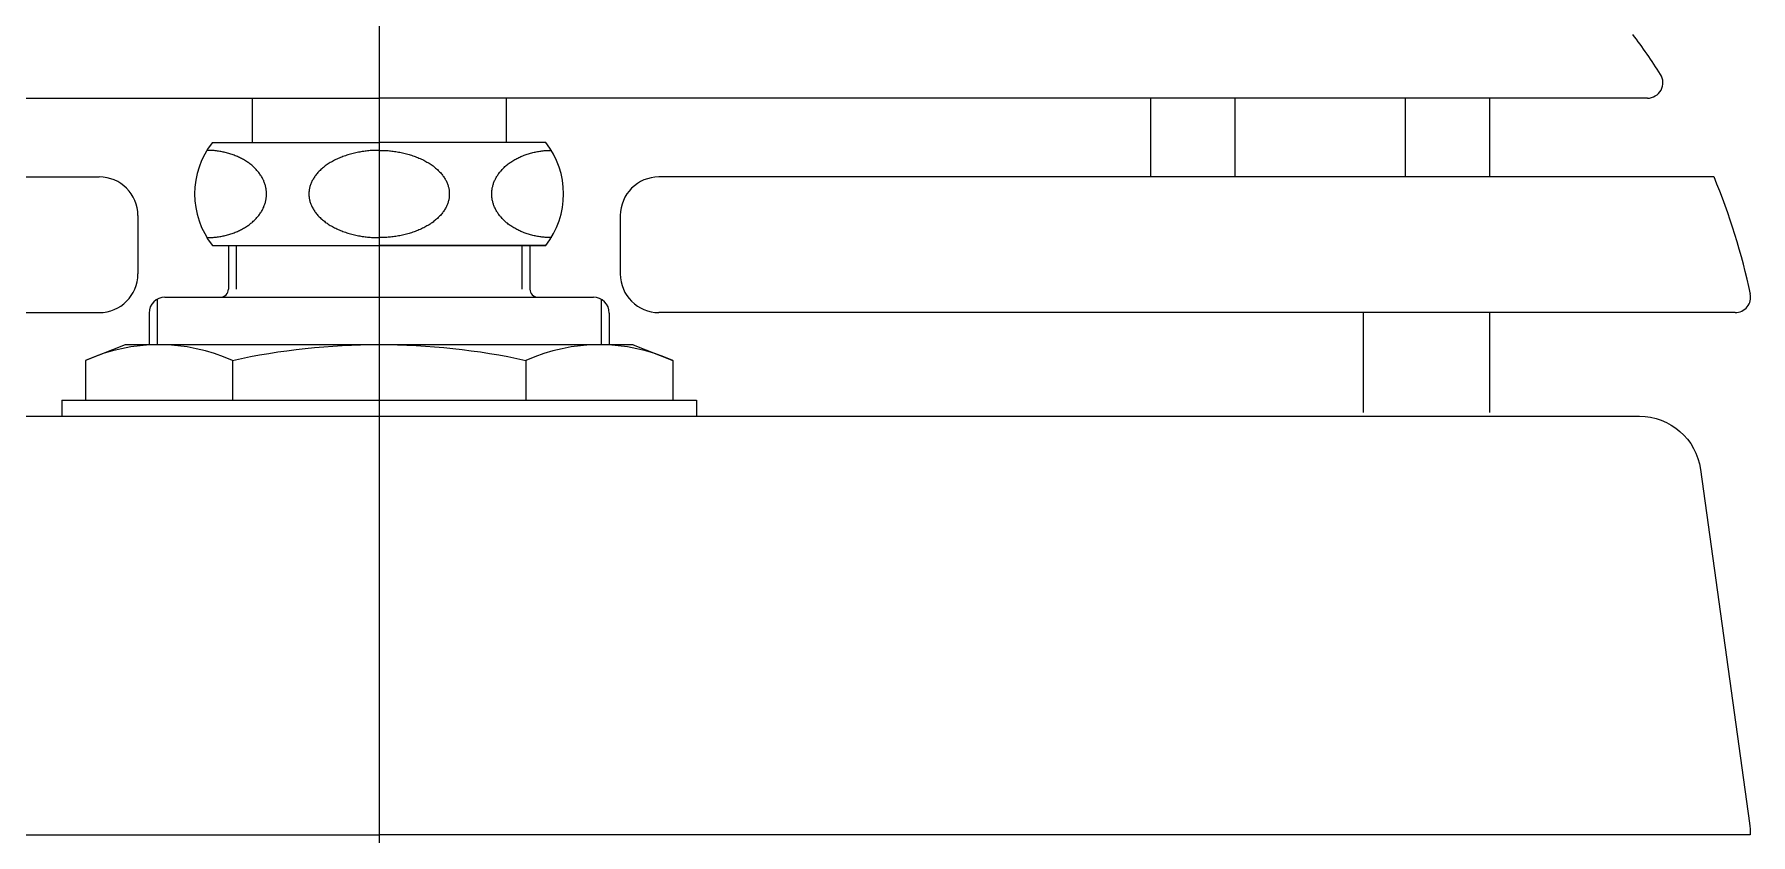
# Model space of a CAD drawing. Header units: millimetres. Extents: x 0 to 3800, y -67 to 2530.
# Drawn here: x 3320.9 to 3542.9, y 573.7 to 677.2 of the extents above; entities that cross this region are included whole.
import ezdxf
from ezdxf.lldxf.tags import DXFTag

# ---------------------------------------------------------------- set-up
doc = ezdxf.new("R2010")
doc.units = ezdxf.units.MM
for name, color, linetype in [('내부선 및 부속', 4, 'Continuous'), ('외형선', 3, 'Continuous'), ('중심선', 1, 'DASHED')]:
    doc.layers.add(name, color=color, linetype=linetype)
tags = doc.linetypes.add('DASHDOT', pattern=[70, 31, -13, 13, -13]).pattern_tags.tags
tags[10:11] = [DXFTag(74, 4), DXFTag(75, 0), DXFTag(340, '0'), DXFTag(46, 0.0), DXFTag(50, 0.0), DXFTag(44, 0.0), DXFTag(45, 0.0)]
tags[8:9] = [DXFTag(74, 4), DXFTag(75, 0), DXFTag(340, '0'), DXFTag(46, 0.0), DXFTag(50, 0.0), DXFTag(44, 0.0), DXFTag(45, 0.0)]
tags[6:7] = [DXFTag(74, 4), DXFTag(75, 0), DXFTag(340, '0'), DXFTag(46, 0.0), DXFTag(50, 0.0), DXFTag(44, 0.0), DXFTag(45, 0.0)]
tags[4:5] = [DXFTag(74, 4), DXFTag(75, 0), DXFTag(340, '0'), DXFTag(46, 0.0), DXFTag(50, 0.0), DXFTag(44, 0.0), DXFTag(45, 0.0)]
tags = doc.linetypes.add('DASHED', pattern=[25.72, 12.86, -12.86]).pattern_tags.tags
tags[6:7] = [DXFTag(74, 4), DXFTag(75, 0), DXFTag(340, '0'), DXFTag(46, 0.0), DXFTag(50, 0.0), DXFTag(44, 0.0), DXFTag(45, 0.0)]
tags[4:5] = [DXFTag(74, 4), DXFTag(75, 0), DXFTag(340, '0'), DXFTag(46, 0.0), DXFTag(50, 0.0), DXFTag(44, 0.0), DXFTag(45, 0.0)]

msp = doc.modelspace()

# ---------------------------------------------------------------- linework, layer by layer
at = {"layer": '내부선 및 부속', "linetype": 'Continuous'}
for p, q in [((3201.39, 668.94), (3365.48, 668.94)), ((3349.05, 668.94), (3349.05, 663.22)), ((3529.57, 668.94), (3365.48, 668.94)), ((3381.9, 668.94), (3381.9, 663.22)), ((3465.27, 668.94), (3465.27, 658.75)), ((3476.18, 668.94), (3476.18, 658.75)), ((3498.24, 668.94), (3498.24, 658.75)), ((3509.15, 668.94), (3509.15, 658.75)), ((3343.92, 663.22), (3365.48, 663.22)), ((3387.04, 663.22), (3365.48, 663.22)), ((3192.78, 658.75), (3329.27, 658.75)), ((3538.18, 658.75), (3401.68, 658.75)), ((3334.27, 653.75), (3334.27, 646.2)), ((3396.68, 653.75), (3396.68, 646.2)), ((3343.92, 649.87), (3365.48, 649.87)), ((3345.97, 649.87), (3345.97, 644.23)), ((3347, 649.87), (3347, 644.23)), ((3387.04, 649.87), (3365.48, 649.87)), ((3365.48, 649.87), (3387.04, 649.87)), ((3383.96, 649.87), (3383.96, 644.23)), ((3384.98, 649.87), (3384.98, 644.23)), ((3336.74, 642.93), (3336.74, 637.04)), ((3337.76, 643.2), (3393.2, 643.2)), ((3394.22, 642.93), (3394.22, 637.04)), ((3190.03, 641.2), (3329.27, 641.2)), ((3335.71, 641.15), (3335.71, 637.04)), ((3395.25, 641.15), (3395.25, 637.04)), ((3540.92, 641.2), (3401.68, 641.2)), ((3492.79, 641.2), (3492.79, 628.3)), ((3509.15, 641.2), (3509.15, 628.3)), ((3332.63, 637.04), (3327.5, 634.99)), ((3398.33, 637.04), (3332.63, 637.04)), ((3398.33, 637.04), (3403.46, 634.99)), ((3327.5, 634.99), (3327.5, 629.86)), ((3346.49, 634.99), (3346.49, 629.86)), ((3384.47, 634.99), (3384.47, 629.86)), ((3403.46, 634.99), (3403.46, 629.86)), ((3324.42, 629.86), (3324.42, 627.8)), ((3324.42, 629.86), (3406.54, 629.86)), ((3406.54, 629.86), (3406.54, 627.8))]:
    msp.add_line(p, q, dxfattribs=at)
at = {"layer": '내부선 및 부속', "linetype": 'Continuous', "flags": 128}
for points in [[(3343.14, 650.9), (3343.28, 650.9), (3343.42, 650.9), (3343.56, 650.91), (3343.7, 650.91), (3343.85, 650.92), (3343.99, 650.93), (3344.13, 650.95), (3344.28, 650.96), (3344.42, 650.98), (3344.57, 651), (3344.71, 651.02), (3344.86, 651.04), (3345, 651.06), (3345.15, 651.09), (3345.29, 651.12), (3345.44, 651.15), (3345.58, 651.19), (3345.73, 651.22), (3345.87, 651.26), (3346.02, 651.3), (3346.16, 651.34), (3346.31, 651.39), (3346.45, 651.44), (3346.59, 651.49), (3346.73, 651.54), (3346.87, 651.59), (3347.01, 651.65), (3347.15, 651.71), (3347.28, 651.77), (3347.42, 651.83), (3347.55, 651.9), (3347.68, 651.96), (3347.81, 652.03), (3347.94, 652.11), (3348.06, 652.18), (3348.19, 652.25), (3348.31, 652.33), (3348.43, 652.41), (3348.55, 652.49), (3348.66, 652.57), (3348.77, 652.66), (3348.88, 652.75), (3348.99, 652.83), (3349.1, 652.92), (3349.2, 653.01), (3349.3, 653.11), (3349.4, 653.2), (3349.49, 653.29), (3349.58, 653.39), (3349.67, 653.49), (3349.75, 653.59), (3349.84, 653.68), (3349.92, 653.78), (3349.99, 653.89), (3350.06, 653.99), (3350.13, 654.09), (3350.2, 654.19), (3350.27, 654.3), (3350.33, 654.4), (3350.38, 654.51), (3350.44, 654.61), (3350.49, 654.72), (3350.54, 654.82), (3350.58, 654.93), (3350.62, 655.04), (3350.66, 655.14), (3350.7, 655.25), (3350.73, 655.35), (3350.76, 655.46), (3350.79, 655.56), (3350.81, 655.67), (3350.83, 655.77), (3350.85, 655.88), (3350.87, 655.98), (3350.88, 656.09), (3350.89, 656.19), (3350.9, 656.29), (3350.9, 656.39), (3350.91, 656.5), (3350.91, 656.6), (3350.9, 656.7), (3350.9, 656.8), (3350.89, 656.9), (3350.88, 657), (3350.87, 657.11), (3350.85, 657.21), (3350.83, 657.32), (3350.81, 657.42), (3350.79, 657.53), (3350.76, 657.63), (3350.73, 657.74), (3350.7, 657.84), (3350.66, 657.95), (3350.62, 658.06), (3350.58, 658.16), (3350.54, 658.27), (3350.49, 658.37), (3350.44, 658.48), (3350.38, 658.58), (3350.33, 658.69), (3350.33, 658.69), (3350.27, 658.79), (3350.2, 658.9), (3350.13, 659), (3350.06, 659.1), (3349.99, 659.21), (3349.92, 659.31), (3349.84, 659.41), (3349.75, 659.51), (3349.67, 659.6), (3349.58, 659.7), (3349.49, 659.8), (3349.4, 659.89), (3349.3, 659.99), (3349.2, 660.08), (3349.1, 660.17), (3348.99, 660.26), (3348.88, 660.35), (3348.77, 660.43), (3348.66, 660.52), (3348.55, 660.6), (3348.43, 660.68), (3348.31, 660.76), (3348.19, 660.84), (3348.06, 660.91), (3347.94, 660.99), (3347.81, 661.06), (3347.68, 661.13), (3347.55, 661.19), (3347.42, 661.26), (3347.28, 661.32), (3347.15, 661.38), (3347.01, 661.44), (3346.87, 661.5), (3346.73, 661.55), (3346.59, 661.6), (3346.45, 661.65), (3346.31, 661.7), (3346.16, 661.75), (3346.02, 661.79), (3345.87, 661.83), (3345.73, 661.87), (3345.58, 661.91), (3345.44, 661.94), (3345.29, 661.97), (3345.15, 662), (3345, 662.03), (3344.86, 662.05), (3344.71, 662.08), (3344.57, 662.1), (3344.42, 662.12), (3344.28, 662.13), (3344.13, 662.15), (3343.99, 662.16), (3343.85, 662.17), (3343.7, 662.18), (3343.56, 662.18), (3343.42, 662.19), (3343.28, 662.19), (3343.14, 662.19), (3343.14, 662.19)], [(3365.48, 662.19), (3365.32, 662.19), (3365.15, 662.19), (3364.99, 662.18), (3364.82, 662.18), (3364.66, 662.17), (3364.49, 662.16), (3364.32, 662.15), (3364.15, 662.13), (3363.98, 662.12), (3363.82, 662.1), (3363.65, 662.08), (3363.48, 662.05), (3363.3, 662.03), (3363.13, 662), (3362.96, 661.97), (3362.79, 661.94), (3362.62, 661.91), (3362.45, 661.87), (3362.28, 661.83), (3362.11, 661.79), (3361.95, 661.75), (3361.78, 661.7), (3361.61, 661.65), (3361.45, 661.6), (3361.28, 661.55), (3361.12, 661.5), (3360.96, 661.44), (3360.79, 661.38), (3360.64, 661.32), (3360.48, 661.26), (3360.32, 661.19), (3360.17, 661.13), (3360.02, 661.06), (3359.87, 660.99), (3359.72, 660.91), (3359.58, 660.84), (3359.43, 660.76), (3359.29, 660.68), (3359.16, 660.6), (3359.02, 660.52), (3358.89, 660.43), (3358.76, 660.35), (3358.64, 660.26), (3358.51, 660.17), (3358.39, 660.08), (3358.28, 659.99), (3358.16, 659.89), (3358.05, 659.8), (3357.95, 659.7), (3357.84, 659.6), (3357.74, 659.51), (3357.65, 659.41), (3357.56, 659.31), (3357.47, 659.21), (3357.38, 659.1), (3357.3, 659), (3357.22, 658.9), (3357.15, 658.79), (3357.07, 658.69), (3357.01, 658.58), (3356.94, 658.48), (3356.88, 658.37), (3356.83, 658.27), (3356.77, 658.16), (3356.73, 658.06), (3356.68, 657.95), (3356.64, 657.84), (3356.6, 657.74), (3356.56, 657.63), (3356.53, 657.53), (3356.5, 657.42), (3356.48, 657.32), (3356.46, 657.21), (3356.44, 657.11), (3356.42, 657), (3356.41, 656.9), (3356.4, 656.8), (3356.4, 656.7), (3356.4, 656.6), (3356.4, 656.5), (3356.4, 656.39), (3356.4, 656.29), (3356.41, 656.19), (3356.42, 656.09), (3356.44, 655.98), (3356.46, 655.88), (3356.48, 655.77), (3356.5, 655.67), (3356.53, 655.56), (3356.56, 655.46), (3356.6, 655.35), (3356.64, 655.25), (3356.68, 655.14), (3356.73, 655.04), (3356.77, 654.93), (3356.83, 654.82), (3356.88, 654.72), (3356.94, 654.61), (3357.01, 654.51), (3357.07, 654.4), (3357.07, 654.4), (3357.15, 654.3), (3357.22, 654.19), (3357.3, 654.09), (3357.38, 653.99), (3357.47, 653.89), (3357.56, 653.78), (3357.65, 653.68), (3357.74, 653.59), (3357.84, 653.49), (3357.95, 653.39), (3358.05, 653.29), (3358.16, 653.2), (3358.28, 653.11), (3358.39, 653.01), (3358.51, 652.92), (3358.64, 652.83), (3358.76, 652.75), (3358.89, 652.66), (3359.02, 652.57), (3359.16, 652.49), (3359.29, 652.41), (3359.43, 652.33), (3359.58, 652.25), (3359.72, 652.18), (3359.87, 652.11), (3360.02, 652.03), (3360.17, 651.96), (3360.32, 651.9), (3360.48, 651.83), (3360.64, 651.77), (3360.79, 651.71), (3360.96, 651.65), (3361.12, 651.59), (3361.28, 651.54), (3361.45, 651.49), (3361.61, 651.44), (3361.78, 651.39), (3361.95, 651.34), (3362.11, 651.3), (3362.28, 651.26), (3362.45, 651.22), (3362.62, 651.19), (3362.79, 651.15), (3362.96, 651.12), (3363.13, 651.09), (3363.3, 651.06), (3363.48, 651.04), (3363.65, 651.02), (3363.82, 651), (3363.98, 650.98), (3364.15, 650.96), (3364.32, 650.95), (3364.49, 650.93), (3364.66, 650.92), (3364.82, 650.91), (3364.99, 650.91), (3365.15, 650.9), (3365.32, 650.9), (3365.48, 650.9), (3365.48, 650.9)], [(3365.48, 662.19), (3365.64, 662.19), (3365.8, 662.19), (3365.97, 662.18), (3366.13, 662.18), (3366.3, 662.17), (3366.47, 662.16), (3366.64, 662.15), (3366.8, 662.13), (3366.97, 662.12), (3367.14, 662.1), (3367.31, 662.08), (3367.48, 662.05), (3367.65, 662.03), (3367.82, 662), (3367.99, 661.97), (3368.17, 661.94), (3368.34, 661.91), (3368.51, 661.87), (3368.68, 661.83), (3368.84, 661.79), (3369.01, 661.75), (3369.18, 661.7), (3369.35, 661.65), (3369.51, 661.6), (3369.68, 661.55), (3369.84, 661.5), (3370, 661.44), (3370.16, 661.38), (3370.32, 661.32), (3370.48, 661.26), (3370.63, 661.19), (3370.79, 661.13), (3370.94, 661.06), (3371.09, 660.99), (3371.24, 660.91), (3371.38, 660.84), (3371.52, 660.76), (3371.66, 660.68), (3371.8, 660.6), (3371.94, 660.52), (3372.07, 660.43), (3372.2, 660.35), (3372.32, 660.26), (3372.45, 660.17), (3372.57, 660.08), (3372.68, 659.99), (3372.79, 659.89), (3372.9, 659.8), (3373.01, 659.7), (3373.11, 659.6), (3373.21, 659.51), (3373.31, 659.41), (3373.4, 659.31), (3373.49, 659.21), (3373.58, 659.1), (3373.66, 659), (3373.74, 658.9), (3373.81, 658.79), (3373.88, 658.69), (3373.95, 658.58), (3374.01, 658.48), (3374.07, 658.37), (3374.13, 658.27), (3374.18, 658.16), (3374.23, 658.06), (3374.28, 657.95), (3374.32, 657.84), (3374.36, 657.74), (3374.39, 657.63), (3374.43, 657.53), (3374.45, 657.42), (3374.48, 657.32), (3374.5, 657.21), (3374.52, 657.11), (3374.53, 657), (3374.55, 656.9), (3374.55, 656.8), (3374.56, 656.7), (3374.56, 656.6), (3374.56, 656.5), (3374.56, 656.39), (3374.55, 656.29), (3374.55, 656.19), (3374.53, 656.09), (3374.52, 655.98), (3374.5, 655.88), (3374.48, 655.77), (3374.45, 655.67), (3374.43, 655.56), (3374.39, 655.46), (3374.36, 655.35), (3374.32, 655.25), (3374.28, 655.14), (3374.23, 655.04), (3374.18, 654.93), (3374.13, 654.82), (3374.07, 654.72), (3374.01, 654.61), (3373.95, 654.51), (3373.88, 654.4), (3373.88, 654.4), (3373.81, 654.3), (3373.74, 654.19), (3373.66, 654.09), (3373.58, 653.99), (3373.49, 653.89), (3373.4, 653.78), (3373.31, 653.68), (3373.21, 653.59), (3373.11, 653.49), (3373.01, 653.39), (3372.9, 653.29), (3372.79, 653.2), (3372.68, 653.11), (3372.57, 653.01), (3372.45, 652.92), (3372.32, 652.83), (3372.2, 652.75), (3372.07, 652.66), (3371.94, 652.57), (3371.8, 652.49), (3371.66, 652.41), (3371.52, 652.33), (3371.38, 652.25), (3371.24, 652.18), (3371.09, 652.11), (3370.94, 652.03), (3370.79, 651.96), (3370.63, 651.9), (3370.48, 651.83), (3370.32, 651.77), (3370.16, 651.71), (3370, 651.65), (3369.84, 651.59), (3369.68, 651.54), (3369.51, 651.49), (3369.35, 651.44), (3369.18, 651.39), (3369.01, 651.34), (3368.84, 651.3), (3368.68, 651.26), (3368.51, 651.22), (3368.34, 651.19), (3368.17, 651.15), (3367.99, 651.12), (3367.82, 651.09), (3367.65, 651.06), (3367.48, 651.04), (3367.31, 651.02), (3367.14, 651), (3366.97, 650.98), (3366.8, 650.96), (3366.64, 650.95), (3366.47, 650.93), (3366.3, 650.92), (3366.13, 650.91), (3365.97, 650.91), (3365.8, 650.9), (3365.64, 650.9), (3365.48, 650.9), (3365.48, 650.9)], [(3387.81, 650.9), (3387.68, 650.9), (3387.54, 650.9), (3387.4, 650.91), (3387.25, 650.91), (3387.11, 650.92), (3386.97, 650.93), (3386.83, 650.95), (3386.68, 650.96), (3386.54, 650.98), (3386.39, 651), (3386.25, 651.02), (3386.1, 651.04), (3385.96, 651.06), (3385.81, 651.09), (3385.66, 651.12), (3385.52, 651.15), (3385.37, 651.19), (3385.23, 651.22), (3385.08, 651.26), (3384.94, 651.3), (3384.8, 651.34), (3384.65, 651.39), (3384.51, 651.44), (3384.37, 651.49), (3384.23, 651.54), (3384.09, 651.59), (3383.95, 651.65), (3383.81, 651.71), (3383.68, 651.77), (3383.54, 651.83), (3383.41, 651.9), (3383.28, 651.96), (3383.15, 652.03), (3383.02, 652.11), (3382.89, 652.18), (3382.77, 652.25), (3382.65, 652.33), (3382.53, 652.41), (3382.41, 652.49), (3382.3, 652.57), (3382.18, 652.66), (3382.07, 652.75), (3381.97, 652.83), (3381.86, 652.92), (3381.76, 653.01), (3381.66, 653.11), (3381.56, 653.2), (3381.47, 653.29), (3381.38, 653.39), (3381.29, 653.49), (3381.2, 653.59), (3381.12, 653.68), (3381.04, 653.78), (3380.97, 653.89), (3380.89, 653.99), (3380.82, 654.09), (3380.76, 654.19), (3380.69, 654.3), (3380.63, 654.4), (3380.57, 654.51), (3380.52, 654.61), (3380.47, 654.72), (3380.42, 654.82), (3380.38, 654.93), (3380.33, 655.04), (3380.29, 655.14), (3380.26, 655.25), (3380.23, 655.35), (3380.2, 655.46), (3380.17, 655.56), (3380.14, 655.67), (3380.12, 655.77), (3380.11, 655.88), (3380.09, 655.98), (3380.08, 656.09), (3380.07, 656.19), (3380.06, 656.29), (3380.05, 656.39), (3380.05, 656.5), (3380.05, 656.6), (3380.05, 656.7), (3380.06, 656.8), (3380.07, 656.9), (3380.08, 657), (3380.09, 657.11), (3380.11, 657.21), (3380.12, 657.32), (3380.14, 657.42), (3380.17, 657.53), (3380.2, 657.63), (3380.23, 657.74), (3380.26, 657.84), (3380.29, 657.95), (3380.33, 658.06), (3380.38, 658.16), (3380.42, 658.27), (3380.47, 658.37), (3380.52, 658.48), (3380.57, 658.58), (3380.63, 658.69), (3380.63, 658.69), (3380.69, 658.79), (3380.76, 658.9), (3380.82, 659), (3380.89, 659.1), (3380.97, 659.21), (3381.04, 659.31), (3381.12, 659.41), (3381.2, 659.51), (3381.29, 659.6), (3381.38, 659.7), (3381.47, 659.8), (3381.56, 659.89), (3381.66, 659.99), (3381.76, 660.08), (3381.86, 660.17), (3381.97, 660.26), (3382.07, 660.35), (3382.18, 660.43), (3382.3, 660.52), (3382.41, 660.6), (3382.53, 660.68), (3382.65, 660.76), (3382.77, 660.84), (3382.89, 660.91), (3383.02, 660.99), (3383.15, 661.06), (3383.28, 661.13), (3383.41, 661.19), (3383.54, 661.26), (3383.68, 661.32), (3383.81, 661.38), (3383.95, 661.44), (3384.09, 661.5), (3384.23, 661.55), (3384.37, 661.6), (3384.51, 661.65), (3384.65, 661.7), (3384.8, 661.75), (3384.94, 661.79), (3385.08, 661.83), (3385.23, 661.87), (3385.37, 661.91), (3385.52, 661.94), (3385.66, 661.97), (3385.81, 662), (3385.96, 662.03), (3386.1, 662.05), (3386.25, 662.08), (3386.39, 662.1), (3386.54, 662.12), (3386.68, 662.13), (3386.83, 662.15), (3386.97, 662.16), (3387.11, 662.17), (3387.25, 662.18), (3387.4, 662.18), (3387.54, 662.19), (3387.68, 662.19), (3387.81, 662.19), (3387.81, 662.19)]]:
    msp.add_lwpolyline(points, dxfattribs=at)
at = {"layer": '내부선 및 부속', "linetype": 'Continuous'}
for centre, radius, start, end in [((3459.08, 625.89), 85.66, 32.5827, 36.7931), ((3529.57, 670.94), 2, 270, 32.5827), ((3352.4, 656.55), 10.79, 141.813, 218.187), ((3378.55, 656.55), 10.79, 321.813, 38.187), ((3329.27, 653.75), 5, 0, 90), ((3401.68, 653.75), 5, 90, 180), ((3459.08, 625.89), 85.66, 11.9369, 22.5602), ((3329.27, 646.2), 5, 270, 0), ((3401.68, 646.2), 5, 180, 270), ((3344.95, 644.23), 1.03, 270, 0), ((3386.01, 644.23), 1.03, 180, 270), ((3337.76, 641.15), 2.05, 90, 180), ((3393.2, 641.15), 2.05, 0, 90), ((3540.92, 643.2), 2, 270, 11.9369), ((3336.99, 614.06), 22.99, 65.5991, 114.4009), ((3365.48, 548.18), 88.86, 90, 102.3404), ((3365.48, 548.18), 88.86, 77.6596, 90), ((3393.97, 614.06), 22.99, 65.5991, 114.4009)]:
    msp.add_arc(centre, radius, start, end, dxfattribs=at)
at = {"layer": '외형선', "linetype": 'Continuous'}
for p, q in [((3202.44, 627.8), (3528.52, 627.8)), ((3536.44, 620.9), (3542.77, 575.17)), ((3188.12, 573.68), (3365.48, 573.68)), ((3542.84, 573.68), (3365.48, 573.68))]:
    msp.add_line(p, q, dxfattribs=at)
at = {"layer": '외형선', "linetype": 'Continuous', "flags": 128}
for points in [[(3528.52, 627.8, -0.374458), (3536.44, 620.9)], [(3542.77, 575.17, -0.04675), (3542.84, 573.68)]]:
    msp.add_lwpolyline(points, format="xyb", dxfattribs=at)
at = {"layer": '중심선', "linetype": 'DASHDOT'}
msp.add_line((3365.48, 1053.69), (3365.48, 227.8), dxfattribs=at)

doc.saveas('drawing.dxf')
